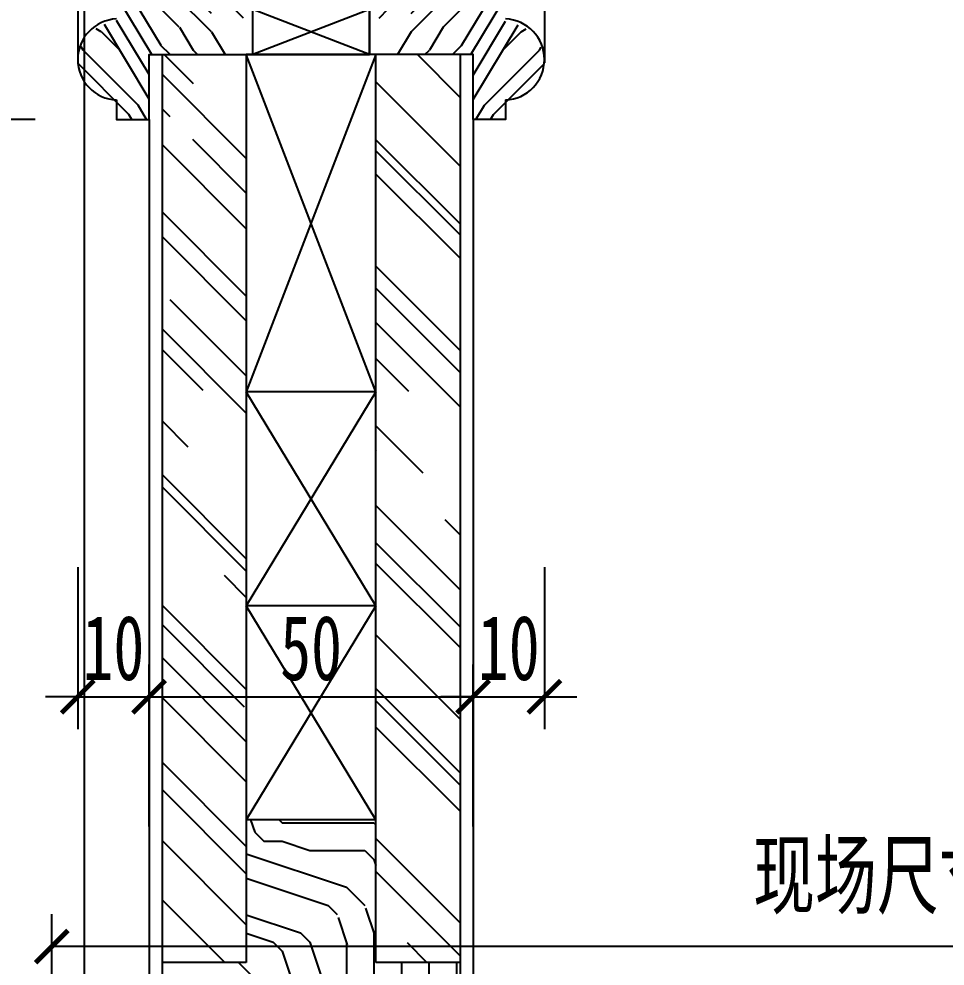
# Model space of a CAD drawing. Header units: millimetres. Extents: x 51249 to 2766742, y -599687 to -1280.
# Drawn here: x 67532.4 to 67675.2, y -128214.9 to -128068.8 of the extents above; entities that cross this region are included whole.
import ezdxf

# ---------------------------------------------------------------- set-up
doc = ezdxf.new("R2010")
doc.units = ezdxf.units.MM
doc.header["$LTSCALE"] = 10
doc.header["$PDMODE"] = 3
doc.linetypes.add('AUDIT_D_050706142524-0', pattern=[0])
for name, color, linetype in [('05', 8, 'Continuous'), ('1-LIGHT', 136, 'Continuous'), ('2-NORM', 3, 'Continuous'), ('8', 8, 'Continuous'), ('D-Detail(节点图层)', 134, 'Continuous'), ('IDT-HATCH', 250, 'AUDIT_D_050706142524-0'), ('IRC-18Norm', 30, 'Continuous'), ('W-尺寸', 5, 'Continuous')]:
    doc.layers.add(name, color=color, linetype=linetype)
doc.styles.add('DIM', font='SimSun.ttf', dxfattribs={"width": 0.7})
doc.dimstyles.new('25', dxfattribs={"dimscale": 25, "dimtxt": 2, "dimasz": 1, "dimexe": 1, "dimexo": 1, "dimgap": 0.5, "dimtad": 1, "dimdec": 0, "dimzin": 0, "dimdsep": 46, "dimtxsty": 'DIM', "dimblk": 'ARCHTICK', "dimcen": 0, "dimclrd": 5, "dimclre": 5, "dimclrt": 35, "dimadec": 0, "dimazin": 0, "dimtfac": 0.5, "dimtdec": 0, "dimtix": 1, "dimtmove": 2, "dimatfit": 2, "dimldrblk": 'A', "dimfxl": 0, "dimtolj": 1, "dimtzin": 0, "dimlwd": -1, "dimlwe": -1, "dimarcsym": 0})
doc.dimstyles.new('5', dxfattribs={"dimscale": 5, "dimtxt": 2, "dimasz": 1, "dimexe": 1, "dimexo": 1, "dimgap": 0.5, "dimtad": 1, "dimdec": 0, "dimrnd": 5, "dimzin": 0, "dimdsep": 46, "dimtxsty": 'DIM', "dimblk": 'ARCHTICK', "dimcen": 0, "dimclrd": 5, "dimclre": 5, "dimclrt": 35, "dimadec": 0, "dimazin": 0, "dimtfac": 0.5, "dimtdec": 0, "dimtix": 1, "dimtmove": 2, "dimatfit": 2, "dimldrblk": 'A', "dimfxl": 0, "dimtolj": 1, "dimtzin": 0, "dimlwd": -1, "dimlwe": -1, "dimarcsym": 0})

# ---------------------------------------------------------------- blocks, each defined once
blk = doc.blocks.new('_ArchTick')
at = {"color": 0, "linetype": 'ByBlock', "const_width": 0.15}
blk.add_lwpolyline([(-0.5, -0.5), (0.5, 0.5)], dxfattribs=at)
blk = doc.blocks.new('*D440')
at = {"layer": 'Defpoints', "color": 0, "ltscale": 0.15}
for p in [(67602.4282705373, -128173.3493310572), (67552.44592262387, -128207.1809496504, -5.092721429999999e-08), (67602.4282705373, -128207.1809504774, -5.092721275582044e-08)]:
    blk.add_point(p, dxfattribs=at)
at = {"layer": 'W-尺寸', "color": 5, "ltscale": 0.15}
for p, q in [((67552.44592262387, -128193.3493310572), (67552.44592262387, -128168.3493310572)), ((67602.4282705373, -128193.3493310572), (67602.4282705373, -128168.3493310572)), ((67552.44592262387, -128173.3493310572), (67602.4282705373, -128173.3493310572))]:
    blk.add_line(p, q, dxfattribs=at)
at = {"layer": 'W-尺寸', "color": 5, "ltscale": 0.15, "xscale": 5, "yscale": 5, "zscale": 5, "rotation": 180}
blk.add_blockref('_ArchTick', (67552.44592262387, -128173.3493310572), dxfattribs=at)
at = {"layer": 'W-尺寸', "color": 5, "ltscale": 0.15, "xscale": 5, "yscale": 5, "zscale": 5}
blk.add_blockref('_ArchTick', (67602.4282705373, -128173.3493310572), dxfattribs=at)
at = {"layer": 'W-尺寸', "color": 35, "ltscale": 0.15, "insert": (67577.43709658059, -128165.8493310572), "char_height": 10, "attachment_point": 5, "style": 'DIM'}
blk.add_mtext('\\A1;50', dxfattribs=at)
blk = doc.blocks.new('A')
for p, q in [((-1.435067392276324, 1.147654099946521), (-1.089590771724033, 1.437450103912852)), ((-1.089590771724033, 1.437450103912852), (0, 0)), ((-1.435067392276324, 1.147654099946521), (-0.3688396396728422, 0)), ((-0.3688396396728422, 3.637978807091713e-12), (-2.127066897330224, 0)), ((-1.435067392276324, -1.147654099946521), (-0.3688396396728422, 0)), ((-1.089590771724033, -1.437450103912852), (0, 0)), ((-1.435067392276324, -1.147654099946521), (-1.089590771724033, -1.437450103912852))]:
    blk.add_line(p, q)
for points in [[(-1.435067392276324, 1.147654099946521), (-1.089590771724033, 1.437450103912852), (-0.3688396396728422, 0), (0, 0)], [(-1.435067392276324, -1.147654099946521), (-1.089590771724033, -1.437450103912852), (-0.3688396396728422, 0), (0, 0)]]:
    blk.add_solid(points)
blk = doc.blocks.new('*D450')
at = {"layer": 'Defpoints', "color": 0, "ltscale": 0.15}
for p in [(67537.4273077285, -128211.8746670301), (67817.75156884093, -128234.3190551873), (67537.4273077285, -128242.319055187)]:
    blk.add_point(p, dxfattribs=at)
at = {"layer": 'W-尺寸', "color": 5, "ltscale": 0.15}
for p, q in [((67537.4273077285, -128231.8746670301), (67537.4273077285, -128206.8746670301)), ((67817.75156884093, -128229.3190551873), (67817.75156884093, -128206.8746670301)), ((67817.75156884093, -128211.8746670301), (67537.4273077285, -128211.8746670301))]:
    blk.add_line(p, q, dxfattribs=at)
at = {"layer": 'W-尺寸', "color": 5, "ltscale": 0.15, "xscale": 5, "yscale": 5, "zscale": 5, "rotation": 180}
blk.add_blockref('_ArchTick', (67537.4273077285, -128211.8746670301), dxfattribs=at)
at = {"layer": 'W-尺寸', "color": 5, "ltscale": 0.15, "xscale": 5, "yscale": 5, "zscale": 5}
blk.add_blockref('_ArchTick', (67817.75156884093, -128211.8746670301), dxfattribs=at)
at = {"layer": 'W-尺寸', "color": 35, "ltscale": 0.15, "insert": (67664.71118927195, -128201.3746670301), "char_height": 10, "attachment_point": 5, "style": 'DIM'}
blk.add_mtext('\\A1;现场尺寸', dxfattribs=at)
blk = doc.blocks.new('*D477')
at = {"layer": 'Defpoints', "color": 0, "ltscale": 0.15}
for p in [(67514.89374253014, -128084.3190530116), (67547.44592262662, -128084.3190530116), (67552.44592262259, -128229.3190551873)]:
    blk.add_point(p, dxfattribs=at)
at = {"layer": 'W-尺寸', "color": 5, "ltscale": 0.15}
for p, q in [((67534.89374253014, -128084.3190530116), (67509.89374253014, -128084.3190530116)), ((67514.89374253014, -128229.3190551873), (67514.89374253014, -128084.3190530116)), ((67534.89374253014, -128229.3190551873), (67509.89374253014, -128229.3190551873))]:
    blk.add_line(p, q, dxfattribs=at)
at = {"layer": 'W-尺寸', "color": 5, "ltscale": 0.15, "xscale": 5, "yscale": 5, "zscale": 5}
for p, rotation in [((67514.89374253014, -128084.3190530116), 90), ((67514.89374253014, -128229.3190551873), 270)]:
    blk.add_blockref('_ArchTick', p, dxfattribs=dict(at, rotation=rotation))
at = {"layer": 'W-尺寸', "color": 35, "ltscale": 0.15, "insert": (67507.39374253016, -128156.8190540994), "char_height": 10, "attachment_point": 5, "rotation": 90, "style": 'DIM'}
blk.add_mtext('\\A1;145', dxfattribs=at)
blk = doc.blocks.new('*D447')
at = {"layer": 'Defpoints', "color": 0, "ltscale": 0.15}
for p in [(67514.89374253014, -128054.3190530116), (67558.65786809936, -128054.3190530116), (67547.44592262662, -128084.3190530116)]:
    blk.add_point(p, dxfattribs=at)
at = {"layer": 'W-尺寸', "color": 5, "ltscale": 0.15}
for p, q in [((67534.89374253014, -128054.3190530116), (67509.89374253014, -128054.3190530116)), ((67514.89374253014, -128084.3190530116), (67514.89374253014, -128054.3190530116)), ((67534.89374253014, -128084.3190530116), (67509.89374253014, -128084.3190530116))]:
    blk.add_line(p, q, dxfattribs=at)
at = {"layer": 'W-尺寸', "color": 5, "ltscale": 0.15, "xscale": 5, "yscale": 5, "zscale": 5}
for p, rotation in [((67514.89374253014, -128054.3190530116), 90), ((67514.89374253014, -128084.3190530116), 270)]:
    blk.add_blockref('_ArchTick', p, dxfattribs=dict(at, rotation=rotation))
at = {"layer": 'W-尺寸', "color": 35, "ltscale": 0.15, "insert": (67507.39374253016, -128069.3190530116), "char_height": 10, "attachment_point": 5, "rotation": 90, "style": 'DIM'}
blk.add_mtext('\\A1;30', dxfattribs=at)
blk = doc.blocks.new('*D448')
at = {"layer": 'Defpoints', "color": 0, "ltscale": 0.15}
for p in [(67541.44592262663, -128086.4596753659, -4.227657159999997e-08), (67552.44592262662, -128095.2096753672, -4.227657159999997e-08), (67552.44592262662, -128173.3493310572)]:
    blk.add_point(p, dxfattribs=at)
at = {"layer": 'W-尺寸', "color": 5, "ltscale": 0.15}
for p, q in [((67541.44592262663, -128153.3493310572), (67541.44592262663, -128178.3493310572)), ((67552.44592262662, -128153.3493310572), (67552.44592262662, -128178.3493310572)), ((67541.44592262663, -128173.3493310572), (67536.44592262663, -128173.3493310572)), ((67541.44592262663, -128173.3493310572), (67552.44592262662, -128173.3493310572)), ((67552.44592262662, -128173.3493310572), (67557.44592262662, -128173.3493310572))]:
    blk.add_line(p, q, dxfattribs=at)
at = {"layer": 'W-尺寸', "color": 5, "ltscale": 0.15, "xscale": 5, "yscale": 5, "zscale": 5}
blk.add_blockref('_ArchTick', (67541.44592262663, -128173.3493310572), dxfattribs=at)
at = {"layer": 'W-尺寸', "color": 5, "ltscale": 0.15, "xscale": 5, "yscale": 5, "zscale": 5, "rotation": 180}
blk.add_blockref('_ArchTick', (67552.44592262662, -128173.3493310572), dxfattribs=at)
at = {"layer": 'W-尺寸', "color": 35, "ltscale": 0.15, "insert": (67546.94592262662, -128165.8493310572), "char_height": 10, "attachment_point": 5, "style": 'DIM'}
blk.add_mtext('\\A1;10', dxfattribs=at)
blk = doc.blocks.new('*D449')
at = {"layer": 'Defpoints', "color": 0, "ltscale": 0.15}
for p in [(67613.42827053498, -128085.9596753659, -2.680805599718268e-07), (67602.42827053499, -128095.2096753672, -2.680805599718268e-07), (67613.42827053498, -128173.3493310584)]:
    blk.add_point(p, dxfattribs=at)
at = {"layer": 'W-尺寸', "color": 5, "ltscale": 0.15}
for p, q in [((67602.42827053499, -128153.3493310584), (67602.42827053499, -128178.3493310584)), ((67613.42827053498, -128153.3493310584), (67613.42827053498, -128178.3493310584)), ((67602.42827053499, -128173.3493310584), (67597.42827053499, -128173.3493310584)), ((67602.42827053499, -128173.3493310584), (67613.42827053498, -128173.3493310584)), ((67613.42827053498, -128173.3493310584), (67618.42827053498, -128173.3493310584))]:
    blk.add_line(p, q, dxfattribs=at)
at = {"layer": 'W-尺寸', "color": 5, "ltscale": 0.15, "xscale": 5, "yscale": 5, "zscale": 5}
blk.add_blockref('_ArchTick', (67602.42827053499, -128173.3493310584), dxfattribs=at)
at = {"layer": 'W-尺寸', "color": 5, "ltscale": 0.15, "xscale": 5, "yscale": 5, "zscale": 5, "rotation": 180}
blk.add_blockref('_ArchTick', (67613.42827053498, -128173.3493310584), dxfattribs=at)
at = {"layer": 'W-尺寸', "color": 35, "ltscale": 0.15, "insert": (67607.92827053499, -128165.8493310584), "char_height": 10, "attachment_point": 5, "style": 'DIM'}
blk.add_mtext('\\A1;10', dxfattribs=at)
blk = doc.blocks.new('*D1063')
at = {"layer": 'D-Detail(节点图层)', "color": 5, "ltscale": 0.15}
for p, q in [((2766616.974142889, -121582.0585810632), (2766741.974142889, -121582.0585810632)), ((2766716.974142889, -121582.0585810632), (2766716.974142889, -599673.1338235259)), ((2766698.328192886, -599673.1338235259), (2766741.974142889, -599673.1338235259))]:
    blk.add_line(p, q, dxfattribs=at)
at = {"layer": 'Defpoints', "color": 0, "ltscale": 0.15}
for p in [(55453.76478300948, -121582.0585810625), (2766673.328192886, -599673.1338235259), (2766716.974142889, -599673.1338235259)]:
    blk.add_point(p, dxfattribs=at)
at = {"layer": 'D-Detail(节点图层)', "color": 5, "ltscale": 0.15, "xscale": 25, "yscale": 25, "zscale": 25}
for p, rotation in [((2766716.974142889, -121582.0585810632), 90), ((2766716.974142889, -599673.1338235259), 270)]:
    blk.add_blockref('_ArchTick', p, dxfattribs=dict(at, rotation=rotation))
at = {"layer": 'D-Detail(节点图层)', "color": 35, "ltscale": 0.15, "insert": (2766679.474142889, -360627.5962022941), "char_height": 50, "attachment_point": 5, "rotation": 90, "style": 'DIM'}
blk.add_mtext('\\A1;478091', dxfattribs=at)

msp = doc.modelspace()

# ---------------------------------------------------------------- hatches: boundary and pattern name
at = {"layer": '2-NORM'}
h = msp.add_hatch(dxfattribs=at)
h.set_pattern_fill('木纹01', color=251, scale=10, angle=315, style=0)
h.set_pattern_definition([(315, (-55029.45939481175, -189076.13800981), (56.5685424949238, -1.412196526134348e-14), [2, -38]), (315, (-55046.42995756023, -189053.510592812), (56.5685424949238, -1.412196526134348e-14), [4, -36]), (315, (-55026.63096768702, -189070.4811555605), (56.5685424949238, -1.412196526134348e-14), [2, -38]), (315, (-55040.77310331074, -189050.6821656873), (56.5685424949238, -1.412196526134348e-14), [2, -38]), (315, (-55022.38832699989, -189066.2385148734), (56.5685424949238, -1.412196526134348e-14), [2, -38]), (315, (-55036.53046262362, -189049.2679521249), (56.5685424949238, -1.412196526134348e-14), [2, -38]), (315, (-55019.55989987515, -189063.4100877487), (56.5685424949238, -1.412196526134348e-14), [2, -38]), (315, (-55032.28782193649, -189045.0253114378), (56.5685424949238, -1.412196526134348e-14), [2, -22, 2, -14]), (315, (-55029.45939481175, -189042.1968843131), (56.5685424949238, -1.412196526134348e-14), [4, -20, 2, -14]), (315, (-55026.63096768702, -189036.5400300635), (56.5685424949238, -1.412196526134348e-14), [2, -6, 2, -16, 2, -12]), (315, (-55025.21675412463, -189032.2973893764), (56.5685424949238, -1.412196526134348e-14), [2, -8, 4, -26]), (315, (-55005.41776425143, -189049.2679521249), (56.5685424949238, -1.412196526134348e-14), [2, -38]), (315, (-55022.38832699989, -189029.4689622517), (56.5685424949238, -1.412196526134348e-14), [2, -10, 2, -26]), (360, (-55052.08681180973, -189053.510592812), (28.28427124800001, 28.284271248), [5.65684, -50.91170248]), (360, (-55028.04518124938, -189077.5522233724), (28.28427124800001, 28.284271248), [11.313708, -45.25483448]), (360, (-55013.90304562564, -189063.4100877487), (28.28427124800001, 28.284271248), [2.8284, -53.74014248]), (360, (-55035.11624906125, -189036.5400300635), (28.28427124800001, 28.284271248), [8.485280000000001, -48.08326248]), (360, (-55011.0746185009, -189060.5816606239), (28.28427124800001, 28.284271248), [14.142136, -42.42640648]), (360, (-55006.83197781378, -189056.3390199368), (28.28427124800001, 28.284271248), [8.485280000000001, -48.08326248]), (270, (-55009.66040493854, -189047.8537385626), (28.28427124799999, -28.28427124800002), [2.8284, -53.74014248]), (270, (-55042.18731687313, -189060.5816606239), (28.28427124799999, -28.28427124800002), [5.65684, -50.91170248]), (270, (-55029.45939481175, -189050.6821656873), (28.28427124799999, -28.28427124800002), [5.65684, -50.91170248]), (270, (-55026.63096768702, -189064.824301311), (28.28427124799999, -28.28427124800002), [5.65684, -50.91170248]), (270, (-55016.7314727504, -189052.0963792496), (28.28427124799999, -28.28427124800002), [5.65684, -50.91170248]), (270, (-55012.48883206329, -189050.6821656873), (28.28427124799999, -28.28427124800002), [8.485280000000001, -48.08326248]), (270, (-55036.53046262362, -189060.5816606239), (28.28427124799999, -28.28427124800002), [8.485280000000001, -48.08326248]), (270, (-55030.87360837414, -189063.4100877487), (28.28427124799999, -28.28427124800002), [8.485280000000001, -48.08326248]), (270, (-55025.21675412463, -189049.2679521249), (28.28427124799999, -28.28427124800002), [8.485280000000001, -48.08326248]), (270, (-55020.97411343752, -189050.6821656873), (28.28427124799999, -28.28427124800002), [8.485280000000001, -48.08326248]), (341.5650512, (-55045.01574399786, -189049.2679521249), (28.28427125878009, -28.28427123614904), [4.4721356, -84.97058320000001]), (341.5650512, (-55025.21675412463, -189071.8953691229), (28.28427125878009, -28.28427123614904), [17.888544, -71.55417508]), (341.5650512, (-55020.97411343752, -189067.6527284358), (28.28427125878009, -28.28427123614904), [17.888544, -71.55417508]), (341.5650512, (-55018.14568631277, -189064.824301311), (28.28427125878009, -28.28427123614904), [17.88856, -26.8, 8.9444, -35.80975908]), (341.5650512, (-55011.0746185009, -189063.4100877487), (28.28427125878009, -28.28427123614904), [4.4721356, -84.97058320000001]), (341.5650512, (-55026.63096768702, -189028.0547486893), (28.28427125878009, -28.28427123614904), [4.4721356, -84.97058320000001]), (341.5650512, (-55004.00355068904, -189050.6821656873), (28.28427125878009, -28.28427123614904), [8.944271999999998, -80.49844708]), (288.4349487999999, (-55036.53046262362, -189069.0669419981), (28.28427123614901, -28.28427125878012), [8.944271999999975, -80.49844707999982]), (288.4349487999999, (-55039.35888974837, -189052.0963792496), (28.28427123614901, -28.28427125878012), [8.944271999999975, -80.49844707999982]), (288.4349487999999, (-55043.60153043548, -189056.3390199368), (28.28427123614901, -28.28427125878012), [4.472135599999988, -84.9704470799998]), (288.4349487999999, (-55035.11624906125, -189050.6821656873), (28.28427123614901, -28.28427125878012), [13.41640799999998, -76.02631107999981]), (288.4349487999999, (-55029.45939481175, -189056.3390199368), (28.28427123614901, -28.28427125878012), [8.944271999999975, -80.49844707999982]), (288.4349487999999, (-55025.21675412463, -189057.7532334992), (28.28427123614901, -28.28427125878012), [8.944271999999975, -80.49844707999982]), (288.4349487999999, (-55030.87360837414, -189046.4395250002), (28.28427123614901, -28.28427125878012), [4.472135599999988, -84.9704470799998]), (288.4349487999999, (-55026.63096768702, -189045.0253114378), (28.28427123614901, -28.28427125878012), [4.472135599999988, -84.9704470799998]), (288.4349487999999, (-55009.66040493854, -189050.6821656873), (28.28427123614901, -28.28427125878012), [4.472135599999988, -84.9704470799998]), (288.4349487999999, (-55020.97411343752, -189059.1674470615), (28.28427123614901, -28.28427125878012), [4.472135599999988, -84.9704470799998]), (288.4349487999999, (-55025.21675412463, -189037.9542436259), (28.28427123614901, -28.28427125878012), [13.41640799999998, -76.02631107999981]), (288.4349487999999, (-55023.80254056228, -189033.7116029388), (28.28427123614901, -28.28427125878012), [8.944271999999975, -80.49844707999982]), (288.4349487999999, (-55016.7314727504, -189057.7532334992), (28.28427123614901, -28.28427125878012), [4.471999999999988, -40.24799999999991, 4.471999999999988, -40.25071907999991]), (288.4349487999999, (-55019.55989987515, -189043.6110978754), (28.28427123614901, -28.28427125878012), [8.944271999999975, -80.49844707999982]), (288.4349487999999, (-55015.31725918803, -189042.1968843131), (28.28427123614901, -28.28427125878012), [8.944271999999975, -80.49844707999982]), (288.4349487999999, (-55020.97411343752, -189030.8831758141), (28.28427123614901, -28.28427125878012), [8.944271999999975, -80.49844707999982]), (288.4349487999999, (-55012.48883206329, -189039.3684571883), (28.28427123614901, -28.28427125878012), [8.944271999999975, -80.49844707999982])])
h.paths.add_polyline_path([(67567.44592262183, -128192.3190551872), (67567.44592262224, -128214.3190551873), (67554.44592257154, -128214.319055186), (67554.44592262259, -128227.3190551873), (67600.43709641515, -128227.3190551871), (67600.43709641506, -128214.3190551871), (67587.4370967109, -128214.3190549746), (67587.43709707049, -128192.3190559963)])
at = {"layer": '8'}
h = msp.add_hatch(dxfattribs=at)
h.set_pattern_fill('AR-RROOF', color=256, scale=15, angle=315, style=0)
h.set_pattern_definition([(315, (132772.2280396937, 76833.73101637718), (33.94112549695428, -12.72792206135786), [225, -30, 75, -15]), (315, (132791.6381208372, 76824.92753695145), (3.500178566873418, 24.71338200246984), [45, -4.95, 90, -11.25]), (315, (132786.5469520127, 76837.44332697843), (62.2607520834755, -48.04790578162593), [120, -21, 60, -15])])
h.paths.add_polyline_path([(67567.44592262033, -128074.3190530116), (67554.44592258027, -128074.3190530116), (67554.44592258024, -128124.3190530116), (67554.44592257154, -128214.3190551873), (67567.44592262224, -128214.3190551873)])
h.paths.add_polyline_path([(67600.42827058089, -128074.3190530116), (67587.4370983755, -128074.3190530116), (67587.43709671091, -128214.3190551871), (67600.42827058959, -128214.3190551871)])
at = {"layer": 'IDT-HATCH'}
h = msp.add_hatch(dxfattribs=at)
h.set_pattern_fill('木纹02', color=8, scale=10, angle=404.9999999999999, style=0, pattern_type=2)
h.set_pattern_definition([(135, (-55635.05938549401, -182599.3683932916), (-28.28427124746191, -28.28427124746189), [8, -12, 4, -16]), (135, (-55655.56548214841, -182580.2765101996), (-28.28427124746191, -28.28427124746189), [8, -32]), (135, (-55654.15126858602, -182584.5191508867), (-28.28427124746191, -28.28427124746189), [4, -36]), (135, (-55639.3020261811, -182600.782606854), (-28.28427124746191, -28.28427124746189), [2, -28, 2, -8]), (135, (-55650.61573468012, -182592.2973254797), (-28.28427124746191, -28.28427124746189), [8, -12, 2, -18]), (135, (-55644.25177364942, -182600.0755000728), (-28.28427124746191, -28.28427124746189), [6, -34]), (135, (-55652.02994824247, -182593.7115390421), (-28.28427124746191, -28.28427124746189), [12, -28]), (135, (-55644.25177364942, -182602.9039271976), (-28.28427124746191, -28.28427124746189), [8, -32]), (135, (-55656.2725889296, -182592.2973254797), (-28.28427124746191, -28.28427124746189), [20, -20]), (135, (-55649.20152111773, -182602.1968204164), (-28.28427124746191, -28.28427124746189), [4, -12, 8, -16]), (135, (-55669.70761777213, -182583.1049373243), (-28.28427124746191, -28.28427124746189), [8, -32]), (135, (-55664.75787030385, -182589.468898355), (-28.28427124746191, -28.28427124746189), [4, -36]), (135, (-55659.80812283553, -182595.8328593857), (-28.28427124746191, -28.28427124746189), [4, -36]), (135, (-55646.37309399297, -182610.6821017906), (-28.28427124746191, -28.28427124746189), [8, -32]), (135, (-55661.22233639788, -182597.247072948), (-28.28427124746191, -28.28427124746189), [8, -32]), (135, (-55662.63654996027, -182598.6612865104), (-28.28427124746191, -28.28427124746189), [8, -8, 8, -16]), (135, (-55658.39390927315, -182605.7323543223), (-28.28427124746191, -28.28427124746189), [4, -20, 8, -8]), (135, (-55664.75787030385, -182600.782606854), (-28.28427124746191, -28.28427124746189), [12, -28]), (135, (-55666.1720838662, -182602.1968204164), (-28.28427124746191, -28.28427124746189), [8, -32]), (135, (-55655.56548214841, -182614.2176356965), (-28.28427124746191, -28.28427124746189), [12, -16, 4, -8]), (135, (-55656.97969571079, -182615.6318492589), (-28.28427124746191, -28.28427124746189), [20, -20]), (135, (-55674.65736524045, -182599.3683932916), (-28.28427124746191, -28.28427124746189), [4, -36]), (135, (-55666.87919064739, -182608.560781447), (-28.28427124746191, -28.28427124746189), [8, -32]), (135, (-55661.92944317908, -182614.9247424777), (-28.28427124746191, -28.28427124746189), [4, -16, 4, -16]), (135, (-55659.80812283553, -182618.4602763836), (-28.28427124746191, -28.28427124746189), [4, -12, 8, -16]), (135, (-55666.1720838662, -182613.5105289153), (-28.28427124746191, -28.28427124746189), [4, -20, 4, -12]), (135, (-55672.5360448969, -182608.560781447), (-28.28427124746191, -28.28427124746189), [12, -28]), (135, (-55662.63654996027, -182621.2887035084), (-28.28427124746191, -28.28427124746189), [8, -32]), (135, (-55677.48579236519, -182607.8536746659), (-28.28427124746191, -28.28427124746189), [4, -36]), (135, (-55683.84975339586, -182602.9039271976), (-28.28427124746191, -28.28427124746189), [4, -36]), (149.03624347, (-55656.97969571079, -182581.6907237619), (-28.28427124562036, 28.28427124768915), [4.119999999999999, -160.80422104]), (149.03624347, (-55666.1720838662, -182585.2262576679), (-28.28427124562036, 28.28427124768915), [4.119999999999999, -160.80422104]), (149.03624347, (-55680.31421948993, -182605.0252475411), (-28.28427124562036, 28.28427124768915), [4.119999999999999, -160.80422104]), (149.03624347, (-55661.22233639788, -182602.9039271976), (-28.28427124562036, 28.28427124768915), [4.119999999999999, -160.80422104]), (149.03624347, (-55671.12183133452, -182601.4897136352), (-28.28427124562036, 28.28427124768915), [4.119999999999999, -160.80422104]), (149.03624347, (-55671.82893811571, -182596.5399661668), (-28.28427124562036, 28.28427124768915), [4.119999999999999, -160.80422104]), (149.03624347, (-55662.63654996027, -182615.6318492589), (-28.28427124562036, 28.28427124768915), [4.119999999999999, -160.80422104]), (149.03624347, (-55672.5360448969, -182602.9039271976), (-28.28427124562036, 28.28427124768915), [4.119999999999999, -160.80422104]), (149.03624347, (-55667.58629742856, -182586.6404712303), (-28.28427124562036, 28.28427124768915), [8.239999999999998, -156.68422104]), (149.03624347, (-55666.87919064739, -182591.5902186985), (-28.28427124562036, 28.28427124768915), [8.239999999999998, -156.68422104]), (149.03624347, (-55668.29340420975, -182593.0044322609), (-28.28427124562036, 28.28427124768915), [8.239999999999998, -156.68422104]), (300.96375653, (-55650.61573468012, -182592.2973254797), (28.28427124768914, -28.28427124562038), [4.119999999999998, -8.239999999999997, 4.119999999999998, -148.4442210399999]), (300.96375653, (-55649.20152111773, -182602.1968204164), (28.28427124768914, -28.28427124562038), [4.119999999999998, -160.80422104]), (300.96375653, (-55661.92944317908, -182614.9247424777), (28.28427124768914, -28.28427124562038), [8.239999999999997, -156.68422104]), (329.03624347, (-55655.56548214841, -182580.2765101996), (28.28427124562036, -28.28427124768915), [4.119999999999993, -160.8042210399998]), (120.96375653, (-55661.22233639788, -182574.6196559501), (-28.28427124768912, 28.28427124562039), [4.12, -160.80422104]), (120.96375653, (-55662.63654996027, -182593.0044322609), (-28.28427124768912, 28.28427124562039), [4.12, -160.80422104]), (120.96375653, (-55673.24315167806, -182592.2973254797), (-28.28427124768912, 28.28427124562039), [4.12, -160.80422104]), (120.96375653, (-55664.05076352265, -182605.7323543223), (-28.28427124768912, 28.28427124562039), [4.12, -160.80422104]), (120.96375653, (-55664.75787030385, -182612.0963153529), (-28.28427124768912, 28.28427124562039), [4.12, -160.80422104]), (120.96375653, (-55669.00051099094, -182610.6821017906), (-28.28427124768912, 28.28427124562039), [4.12, -160.80422104]), (120.96375653, (-55664.05076352265, -182605.7323543223), (-28.28427124768912, 28.28427124562039), [4.12, -160.80422104]), (120.96375653, (-55676.77868558399, -182601.4897136352), (-28.28427124768912, 28.28427124562039), [16.48, -148.44422104]), (120.96375653, (-55640.71623974349, -182599.3683932916), (-28.28427124768912, 28.28427124562039), [16.48, -148.44422104]), (120.96375653, (-55645.66598721177, -182598.6612865104), (-28.28427124768912, 28.28427124562039), [16.48, -148.44422104]), (120.96375653, (-55649.90862789893, -182597.247072948), (-28.28427124768912, 28.28427124562039), [4.12, -8.24, 8.24, -144.32422104]), (120.96375653, (-55652.02994824247, -182599.3683932916), (-28.28427124768912, 28.28427124562039), [8.24, -8.24, 8.24, -140.20422104]), (120.96375653, (-55652.02994824247, -182605.0252475411), (-28.28427124768912, 28.28427124562039), [16.48, -148.44422104]), (120.96375653, (-55651.32284146128, -182609.9749950094), (-28.28427124768912, 28.28427124562039), [16.48, -148.44422104]), (120.96375653, (-55652.73705502364, -182611.3892085718), (-28.28427124768912, 28.28427124562039), [16.48, -148.44422104]), (120.96375653, (-55681.02132627112, -182600.0755000728), (-28.28427124768912, 28.28427124562039), [4.12, -160.80422104]), (120.96376753, (-55686.67818052063, -182600.0755000728), (-28.28427667787886, 28.28426581542961), [8.24, -156.68422104]), (120.96376753, (-55668.29340420975, -182615.6318492589), (-28.28427667787886, 28.28426581542961), [8.24, -156.68422104]), (120.9637575300001, (-55640.71623974349, -182593.7115390421), (-28.28427174134279, 28.28427075196671), [16.48, -148.44422104]), (120.9637575300001, (-55677.48579236519, -182596.5399661668), (-28.28427174134279, 28.28427075196671), [12.36, -152.56422104]), (120.9637575300001, (-55678.19289914638, -182591.5902186985), (-28.28427174134279, 28.28427075196671), [24.72, -140.20422104])])
edge = h.paths.add_edge_path()
edge.add_arc((67497.59027489478, -127979.2666334885), 99.75466131192651, 304.10039438997353, 305.59705055819467, ccw=False)
edge.add_arc((67556.57565160593, -128066.0110236356), 5.148733575740926, 126.4428622546429, 175.0756328844808)
edge.add_line((67551.44592262659, -128065.5690530116), (67547.44592262662, -128065.5690530116))
edge.add_line((67547.44592262662, -128065.5690530116), (67547.44592262662, -128069.3190530116))
edge.add_arc((67547.70113095996, -128075.5690530116), 6.255208333333729, 92.33827865590362, 267.6617213440963)
edge.add_line((67547.44592262662, -128081.8190530116), (67547.44592262662, -128084.3190530116))
edge.add_line((67547.44592262662, -128084.3190530116), (67552.44592262662, -128084.3190530116))
edge.add_line((67552.44592262662, -128084.3190530116), (67552.44592262662, -128074.3190530116))
edge.add_line((67552.44592262662, -128074.3190530116), (67568.4370965808, -128074.3190530116))
edge.add_line((67568.4370965808, -128074.3190530116), (67568.43709658078, -128054.3190530116))
edge.add_line((67568.43709658078, -128054.3190530116), (67558.65786809936, -128054.3190530116))
edge.add_arc((67550.37158551361, -128053.988734977), 8.292863745098321, 309.58138176558623, 357.71721350817296, ccw=False)
h = msp.add_hatch(dxfattribs=at)
h.set_pattern_fill('木纹02', color=8, scale=10, angle=315, style=0, pattern_type=2)
h.set_pattern_definition([(45.00000000000001, (190789.9335786556, -182599.3683932917), (28.2842712474619, -28.2842712474619), [8, -12, 4, -16]), (45.00000000000001, (190810.43967531, -182580.2765101996), (28.2842712474619, -28.2842712474619), [8, -32]), (45.00000000000001, (190809.0254617476, -182584.5191508867), (28.2842712474619, -28.2842712474619), [4, -36]), (45.00000000000001, (190794.1762193427, -182600.782606854), (28.2842712474619, -28.2842712474619), [2, -28, 2, -8]), (45.00000000000001, (190805.4899278417, -182592.2973254798), (28.2842712474619, -28.2842712474619), [8, -12, 2, -18]), (45.00000000000001, (190799.125966811, -182600.0755000729), (28.2842712474619, -28.2842712474619), [6, -34]), (45.00000000000001, (190806.9041414041, -182593.7115390422), (28.2842712474619, -28.2842712474619), [12, -28]), (45.00000000000001, (190799.125966811, -182602.9039271976), (28.2842712474619, -28.2842712474619), [8, -32]), (45.00000000000001, (190811.1467820912, -182592.2973254798), (28.2842712474619, -28.2842712474619), [20, -20]), (45.00000000000001, (190804.0757142793, -182602.1968204164), (28.2842712474619, -28.2842712474619), [4, -12, 8, -16]), (45.00000000000001, (190824.5818109337, -182583.1049373244), (28.2842712474619, -28.2842712474619), [8, -32]), (45.00000000000001, (190819.6320634654, -182589.468898355), (28.2842712474619, -28.2842712474619), [4, -36]), (45.00000000000001, (190814.6823159971, -182595.8328593858), (28.2842712474619, -28.2842712474619), [4, -36]), (45.00000000000001, (190801.2472871545, -182610.6821017907), (28.2842712474619, -28.2842712474619), [8, -32]), (45.00000000000001, (190816.0965295595, -182597.2470729481), (28.2842712474619, -28.2842712474619), [8, -32]), (45.00000000000001, (190817.5107431218, -182598.6612865105), (28.2842712474619, -28.2842712474619), [8, -8, 8, -16]), (45.00000000000001, (190813.2681024347, -182605.7323543223), (28.2842712474619, -28.2842712474619), [4, -20, 8, -8]), (45.00000000000001, (190819.6320634654, -182600.782606854), (28.2842712474619, -28.2842712474619), [12, -28]), (45.00000000000001, (190821.0462770278, -182602.1968204164), (28.2842712474619, -28.2842712474619), [8, -32]), (45.00000000000001, (190810.43967531, -182614.2176356966), (28.2842712474619, -28.2842712474619), [12, -16, 4, -8]), (45.00000000000001, (190811.8538888724, -182615.631849259), (28.2842712474619, -28.2842712474619), [20, -20]), (45.00000000000001, (190829.531558402, -182599.3683932917), (28.2842712474619, -28.2842712474619), [4, -36]), (45.00000000000001, (190821.753383809, -182608.5607814471), (28.2842712474619, -28.2842712474619), [8, -32]), (45.00000000000001, (190816.8036363407, -182614.9247424778), (28.2842712474619, -28.2842712474619), [4, -16, 4, -16]), (45.00000000000001, (190814.6823159971, -182618.4602763837), (28.2842712474619, -28.2842712474619), [4, -12, 8, -16]), (45.00000000000001, (190821.0462770278, -182613.5105289154), (28.2842712474619, -28.2842712474619), [4, -20, 4, -12]), (45.00000000000001, (190827.4102380585, -182608.5607814471), (28.2842712474619, -28.2842712474619), [12, -28]), (45.00000000000001, (190817.5107431218, -182621.2887035084), (28.2842712474619, -28.2842712474619), [8, -32]), (45.00000000000001, (190832.3599855268, -182607.8536746659), (28.2842712474619, -28.2842712474619), [4, -36]), (45.00000000000001, (190838.7239465574, -182602.9039271976), (28.2842712474619, -28.2842712474619), [4, -36]), (30.96375652999999, (190811.8538888724, -182581.690723762), (28.28427124562037, 28.28427124768914), [4.119999999999999, -160.80422104]), (30.96375652999999, (190821.0462770278, -182585.2262576679), (28.28427124562037, 28.28427124768914), [4.119999999999999, -160.80422104]), (30.96375652999999, (190835.1884126515, -182605.0252475411), (28.28427124562037, 28.28427124768914), [4.119999999999999, -160.80422104]), (30.96375652999999, (190816.0965295595, -182602.9039271976), (28.28427124562037, 28.28427124768914), [4.119999999999999, -160.80422104]), (30.96375652999999, (190825.9960244961, -182601.4897136352), (28.28427124562037, 28.28427124768914), [4.119999999999999, -160.80422104]), (30.96375652999999, (190826.7031312773, -182596.5399661669), (28.28427124562037, 28.28427124768914), [4.119999999999999, -160.80422104]), (30.96375652999999, (190817.5107431218, -182615.631849259), (28.28427124562037, 28.28427124768914), [4.119999999999999, -160.80422104]), (30.96375652999999, (190827.4102380585, -182602.9039271976), (28.28427124562037, 28.28427124768914), [4.119999999999999, -160.80422104]), (30.96375652999999, (190822.4604905901, -182586.6404712303), (28.28427124562037, 28.28427124768914), [8.239999999999998, -156.68422104]), (30.96375652999999, (190821.753383809, -182591.5902186986), (28.28427124562037, 28.28427124768914), [8.239999999999998, -156.68422104]), (30.96375652999999, (190823.1675973713, -182593.004432261), (28.28427124562037, 28.28427124768914), [8.239999999999998, -156.68422104]), (239.03624347, (190805.4899278417, -182592.2973254798), (-28.28427124768915, -28.28427124562037), [4.119999999999998, -8.239999999999997, 4.119999999999998, -148.4442210399999]), (239.03624347, (190804.0757142793, -182602.1968204164), (-28.28427124768915, -28.28427124562037), [4.119999999999998, -160.80422104]), (239.03624347, (190816.8036363407, -182614.9247424778), (-28.28427124768915, -28.28427124562037), [8.239999999999997, -156.68422104]), (210.9637565299999, (190810.43967531, -182580.2765101996), (-28.28427124562037, -28.28427124768914), [4.119999999999994, -160.8042210399998]), (59.03624346999999, (190816.0965295595, -182574.6196559501), (28.28427124768913, 28.28427124562038), [4.12, -160.80422104]), (59.03624346999999, (190817.5107431218, -182593.004432261), (28.28427124768913, 28.28427124562038), [4.12, -160.80422104]), (59.03624346999999, (190828.1173448396, -182592.2973254798), (28.28427124768913, 28.28427124562038), [4.12, -160.80422104]), (59.03624346999999, (190818.9249566842, -182605.7323543223), (28.28427124768913, 28.28427124562038), [4.12, -160.80422104]), (59.03624346999999, (190819.6320634654, -182612.096315353), (28.28427124768913, 28.28427124562038), [4.12, -160.80422104]), (59.03624346999999, (190823.8747041525, -182610.6821017907), (28.28427124768913, 28.28427124562038), [4.12, -160.80422104]), (59.03624346999999, (190818.9249566842, -182605.7323543223), (28.28427124768913, 28.28427124562038), [4.12, -160.80422104]), (59.03624346999999, (190831.6528787456, -182601.4897136352), (28.28427124768913, 28.28427124562038), [16.48, -148.44422104]), (59.03624346999999, (190795.5904329051, -182599.3683932917), (28.28427124768913, 28.28427124562038), [16.48, -148.44422104]), (59.03624346999999, (190800.5401803734, -182598.6612865105), (28.28427124768913, 28.28427124562038), [16.48, -148.44422104]), (59.03624346999999, (190804.7828210605, -182597.2470729481), (28.28427124768913, 28.28427124562038), [4.12, -8.24, 8.24, -144.32422104]), (59.03624346999999, (190806.9041414041, -182599.3683932917), (28.28427124768913, 28.28427124562038), [8.24, -8.24, 8.24, -140.20422104]), (59.03624346999999, (190806.9041414041, -182605.0252475411), (28.28427124768913, 28.28427124562038), [16.48, -148.44422104]), (59.03624346999999, (190806.1970346229, -182609.9749950095), (28.28427124768913, 28.28427124562038), [16.48, -148.44422104]), (59.03624346999999, (190807.6112481852, -182611.3892085718), (28.28427124768913, 28.28427124562038), [16.48, -148.44422104]), (59.03624346999999, (190835.8955194327, -182600.0755000729), (28.28427124768913, 28.28427124562038), [4.12, -160.80422104]), (59.03623246999999, (190841.5523736822, -182600.0755000729), (28.28427667787888, 28.2842658154296), [8.24, -156.68422104]), (59.03623246999999, (190823.1675973713, -182615.631849259), (28.28427667787888, 28.2842658154296), [8.24, -156.68422104]), (59.03624246999991, (190795.5904329051, -182593.7115390422), (28.2842717413428, 28.2842707519667), [16.48, -148.44422104]), (59.03624246999991, (190832.3599855268, -182596.5399661669), (28.2842717413428, 28.2842707519667), [12.36, -152.56422104]), (59.03624246999991, (190833.067092308, -182591.5902186986), (28.2842717413428, 28.2842707519667), [24.72, -140.20422104])])
edge = h.paths.add_edge_path()
edge.add_arc((67657.28391826739, -127979.2666334885), 99.75466131225686, 234.4029494415403, 235.8996056097612)
edge.add_arc((67598.29854155569, -128066.0110236356), 5.148733575732281, 4.924367115694508, 53.55713774548741, ccw=False)
edge.add_line((67603.42827053502, -128065.5690530116), (67607.42827053499, -128065.5690530116))
edge.add_line((67607.42827053499, -128065.5690530116), (67607.42827053499, -128069.3190530116))
edge.add_arc((67607.17306220165, -128075.5690530116), 6.255208333333729, -87.6617213440964, 87.6617213440964, ccw=False)
edge.add_line((67607.42827053499, -128081.8190530116), (67607.42827053499, -128084.3190530116))
edge.add_line((67607.42827053499, -128084.3190530116), (67602.42827053499, -128084.3190530116))
edge.add_line((67602.42827053499, -128084.3190530116), (67602.42827053499, -128074.3190530116))
edge.add_line((67602.42827053499, -128074.3190530116), (67586.4370965808, -128074.3190530116))
edge.add_line((67586.4370965808, -128074.3190530116), (67586.4370965808, -128054.3190530116))
edge.add_line((67586.4370965808, -128054.3190530116), (67596.21632506225, -128054.3190530116))
edge.add_arc((67604.502607648, -128053.988734977), 8.292863745098321, 182.2827864918271, 230.4186182344137)

# ---------------------------------------------------------------- linework, layer by layer
at = {"color": 251, "ltscale": 0.15, "elevation": -1.474450580801158e-08}
msp.add_lwpolyline([(67542.43713735507, -125854.1784378279), (67542.43713735507, -128232.0284185691)], dxfattribs=at)
at = {"layer": '05'}
for p, q in [((67541.44592262663, -125972.9284610724, -5.957076180801155e-08), (67541.44592262663, -128075.5690530102, -4.227657159999997e-08)), ((67613.43711341628, -125972.9284610724, -5.957076180801155e-08), (67613.43711341628, -128075.5690530102, -4.227657159999997e-08)), ((67554.44592258027, -128074.3190530116, 2.183123422756013e-05), (67554.4459225703, -128227.3190551874, 2.50308487064e-05)), ((67600.42827058089, -128074.3190530116, 2.183123422755968e-05), (67600.42827059084, -128227.3190551874, 2.50308487064e-05))]:
    msp.add_line(p, q, dxfattribs=at)
at = {"layer": '1-LIGHT', "color": 8}
for p, q in [((67586.4370965808, -128067.3879733719, -4.227657159999997e-08), (67568.4370965808, -128074.3190530116, -4.227657159999997e-08)), ((67586.4370965808, -128074.3190530116, -4.227657159999997e-08), (67568.4370965808, -128067.3879733719, -4.227657159999997e-08)), ((67587.44592262033, -128074.3190530116, -4.227657160000027e-08), (67567.43709775721, -128126.3190551872, 4.4668660235e-06)), ((67587.43709775723, -128126.3190551872, 4.4668660235e-06), (67567.44592262033, -128074.3190530116, -4.227657160000027e-08)), ((67587.44592262039, -128074.3190530116, -4.227657160000027e-08), (67567.44592262033, -128074.3190530116, -4.227657160000027e-08)), ((67587.43709736485, -128159.3190551872, 4.4668660235e-06), (67567.43709736501, -128126.3190551872, 4.4668660235e-06)), ((67587.43709736501, -128126.3190551872, 4.4668660235e-06), (67567.43709736483, -128159.3190551872, 4.4668660235e-06)), ((67587.43709736507, -128126.3190551872, 4.4668660235e-06), (67567.43709736501, -128126.3190551872, 4.4668660235e-06)), ((67587.43709658018, -128192.3190551872, 4.4668660235e-06), (67567.43709658034, -128159.3190551872, 4.4668660235e-06)), ((67587.43709658034, -128159.3190551872, 4.4668660235e-06), (67567.43709658016, -128192.3190551872, 4.4668660235e-06)), ((67587.4370965804, -128159.3190551872, 4.4668660235e-06), (67567.43709658034, -128159.3190551872, 4.4668660235e-06))]:
    msp.add_line(p, q, dxfattribs=at)
at = {"layer": '2-NORM', "color": 134}
for p, q in [((67567.44592262033, -128074.3190530116, 1.520280728074132e-06), (67567.44592262224, -128214.3190551873, 1.442246975e-07)), ((67568.4370965808, -128074.3190530116, -4.227657159999997e-08), (67586.4370965808, -128074.3190530116, -4.227657159999998e-08)), ((67587.4370967109, -128214.3190551872, 1.111961002e-07), (67587.4370983755, -128074.3190530116, 1.494282649960605e-06)), ((67587.43709658037, -128192.3190551872, 4.4668660235e-06), (67567.43709658031, -128192.3190551872, 4.4668660235e-06)), ((67567.44592262224, -128214.3190551873, 4.4668660235e-06), (67554.44592256995, -128214.3190551875, 2.921471088475193e-05)), ((67600.4282705896, -128214.3190551873, 2.46270138780659e-05), (67587.4370967109, -128214.3190551872, 4.4668660235e-06))]:
    msp.add_line(p, q, dxfattribs=at)
at = {"layer": '2-NORM', "color": 134, "elevation": -4.482625599999997e-08}
msp.add_lwpolyline([(67568.4370965808, -128074.3190530116), (67568.4370965808, -128067.3879733719), (67586.4370965808, -128067.3879733719), (67586.4370965808, -128074.3190530116)], close=True, dxfattribs=at)
at = {"layer": 'IRC-18Norm', "color": 2}
for p, q in [((67552.44592262624, -128084.3190530116, -2.680805599457147e-07), (67552.44592262259, -128229.3190551873)), ((67602.42827053499, -128084.3190530116, -2.680805599718268e-07), (67602.42827053853, -128229.3190551873))]:
    msp.add_line(p, q, dxfattribs=at)
for points, elevation in [([(67547.44592262662, -128081.3190530116), (67547.44592262662, -128084.3190530116), (67552.44592262662, -128084.3190530116), (67552.44592262662, -128074.3190530116), (67568.4370965808, -128074.3190530116), (67568.4370965808, -128054.3190530116), (67558.65786809936, -128054.3190530116)], -4.227657159999997e-08), ([(67607.42827053499, -128081.3190530116), (67607.42827053499, -128084.3190530116), (67602.42827053499, -128084.3190530116), (67602.42827053499, -128074.3190530116), (67586.4370965808, -128074.3190530116), (67586.4370965808, -128054.3190530116), (67596.21632506225, -128054.3190530116)], -2.680805599718268e-07)]:
    msp.add_lwpolyline(points, dxfattribs=dict(at, elevation=elevation))
for centre, start, end in [((67547.70113095996, -128075.0690530116, -4.227657159999997e-08), 92.3382786307764, 267.6617213441899), ((67607.17306220165, -128075.0690530116, -2.680805599718268e-07), 272.3382786558101, 87.6617213692236)]:
    msp.add_arc(centre, 6.255208333333729, start, end, dxfattribs=at)

# ---------------------------------------------------------------- dimensions: what is measured, and where the dimension line sits
at = {"layer": 'D-Detail(节点图层)', "color": 251, "ltscale": 0.15}
dim = msp.add_linear_dim(base=(2766716.974142889, -599673.1338235259), p1=(55453.76478300948, -121582.0585810625), p2=(2766673.328192886, -599673.1338235259), angle=90, dimstyle='25', dxfattribs=at)
dim.commit()
dim.dimension.update_dxf_attribs({"geometry": '*D1063', "text_midpoint": (2766679.474142889, -360627.5962022941)})
at = {"layer": 'W-尺寸', "color": 1, "ltscale": 0.15}
for base, p1, p2, angle, picture, middle in [((67514.89374253014, -128054.3190530116), (67547.44592262662, -128084.3190530116), (67558.65786809936, -128054.3190530116), 90, '*D447', (67507.39374253016, -128069.3190530116)), ((67514.89374253014, -128084.3190530116), (67552.44592262259, -128229.3190551873), (67547.44592262662, -128084.3190530116), 90, '*D477', (67507.39374253016, -128156.8190540994)), ((67602.4282705373, -128173.3493310572, -4.22765716e-08), (67552.44592262387, -128207.1809496504, -9.320378589999999e-08), (67602.4282705373, -128207.1809504774, -9.320378435582044e-08), 180, '*D440', (67577.43709658059, -128165.8493310572, -4.22765716e-08))]:
    dim = msp.add_linear_dim(base=base, p1=p1, p2=p2, angle=angle, dimstyle='5', dxfattribs=at)
    dim.commit()
    dim.dimension.update_dxf_attribs({"geometry": picture, "text_midpoint": middle})
for base, p1, p2, picture, middle in [((67552.44592262662, -128173.3493310572), (67541.44592262663, -128086.4596753659, -4.227657159999997e-08), (67552.44592262662, -128095.2096753672, -4.227657159999997e-08), '*D448', (67546.94592262662, -128165.8493310572)), ((67613.42827053498, -128173.3493310584), (67602.42827053499, -128095.2096753672, -2.680805599718268e-07), (67613.42827053498, -128085.9596753659, -2.680805599718268e-07), '*D449', (67607.92827053499, -128165.8493310584))]:
    dim = msp.add_linear_dim(base=base, p1=p1, p2=p2, dimstyle='5', dxfattribs=at)
    dim.commit()
    dim.dimension.update_dxf_attribs({"geometry": picture, "text_midpoint": middle})
dim = msp.add_linear_dim(base=(67537.4273077285, -128211.8746670301), p1=(67817.75156884093, -128234.3190551873), p2=(67537.4273077285, -128242.319055187), angle=180, text='现场尺寸', dimstyle='5', dxfattribs=at)
dim.commit()
dim.dimension.update_dxf_attribs({"geometry": '*D450', "text_midpoint": (67664.71118927195, -128201.3746670301), "dimtype": 160})

doc.saveas('drawing.dxf')
